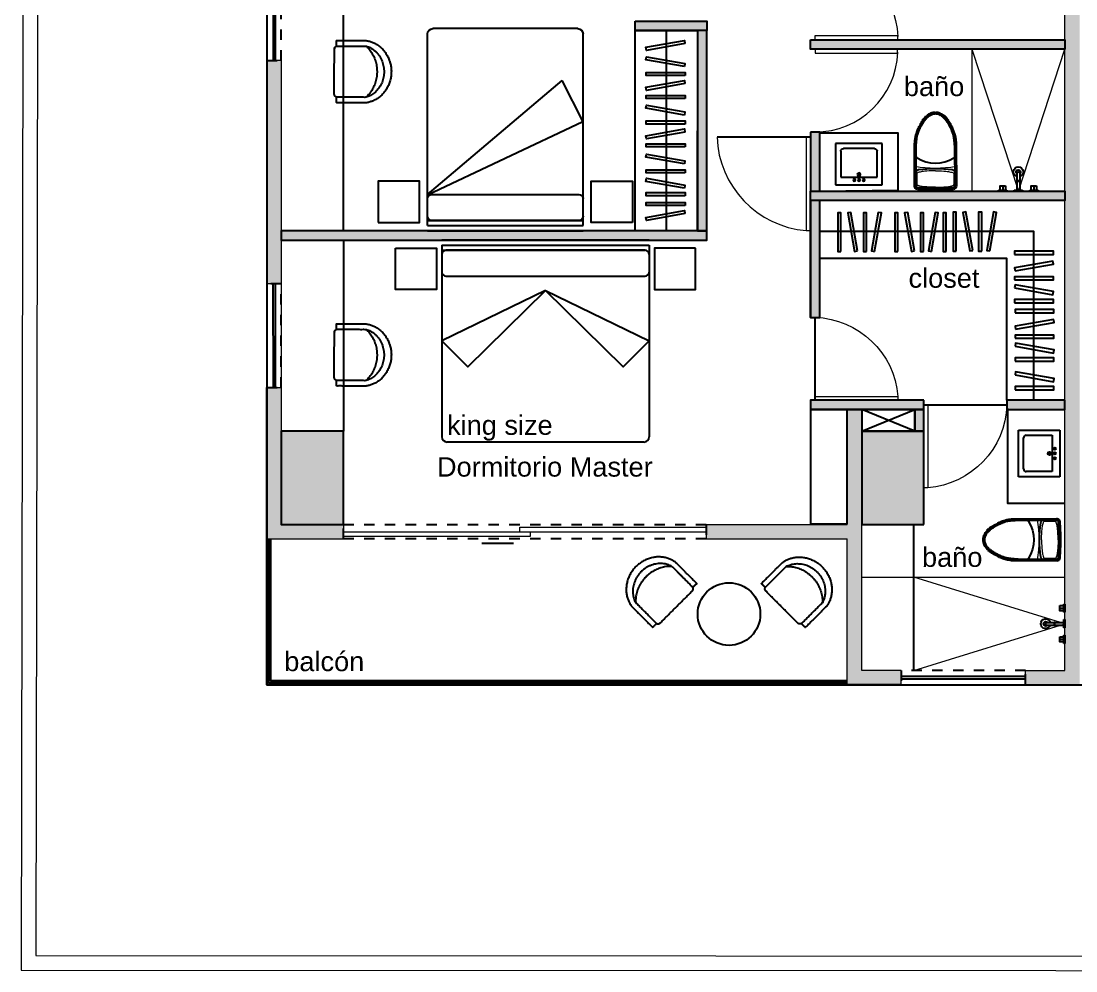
# Model space of a CAD drawing. Header units: metres. Extents: x -598 to 357, y -242 to 574.
# Drawn here: x -209.65 to -199.47, y 273.71 to 282.87 of the extents above; entities that cross this region are included whole.
import ezdxf

# ---------------------------------------------------------------- set-up
doc = ezdxf.new("R2010")
doc.units = ezdxf.units.M
doc.set_wipeout_variables(frame=1)
doc.linetypes.add('xref_Nivel PB$0$xref_Nivel PB$0$HIDDEN2', pattern=[0.1875, 0.125, -0.0625])
doc.linetypes.add('xref_Nivel TIPICO$0$HIDDEN2', pattern=[0.1875, 0.125, -0.0625])
for name, color, linetype, lineweight in [('A-DOOR', 1, 'Continuous', 18), ('Muro Mamspoteria', 5, 'Continuous', 9), ('P-SANR-FIXT', 251, 'Continuous', 18), ('xref_Nivel TIPICO$0$P-puerta', 1, 'Continuous', 18)]:
    doc.layers.add(name, color=color, linetype=linetype, lineweight=lineweight)
for name, color, linetype in [('APTOS_SPZ_MCH_N2 MUNI$0$DUCTOS', 1, 'Continuous'), ('APTOS_SPZ_MCH_N2 MUNI$0$Muebles', 1, 'Continuous'), ('Closet serchas', 9, 'Continuous'), ('MINUSV', 7, 'Continuous'), ('Muebles fijos', 251, 'Continuous'), ('T-texto', 8, 'Continuous'), ('xref_Nivel PB$0$B-baranda', 2, 'Continuous'), ('xref_Nivel PB$0$D-dintel mamposteria', 1, 'Continuous'), ('xref_Nivel PB$0$V-vidrio', 1, 'Continuous'), ('xref_Nivel TIPICO$0$D-dintel mamposteria', 1, 'Continuous'), ('xref_Nivel TIPICO$0$D-ducha mezcladora', 1, 'Continuous'), ('xref_Nivel TIPICO$0$H-hatch mamposteria', 8, 'Continuous'), ('xref_Nivel TIPICO$0$H-hatch tablayeso', 9, 'Continuous'), ('xref_Nivel TIPICO$0$M-muebles', 1, 'Continuous'), ('xref_Nivel TIPICO$0$M-muro tablayeso', 4, 'Continuous'), ('xref_Nivel TIPICO$0$V-ventana', 1, 'Continuous')]:
    doc.layers.add(name, color=color, linetype=linetype)
doc.styles.get("Standard").update_dxf_attribs({"font": 'arial.ttf'})

# ---------------------------------------------------------------- blocks, each defined once
blk = doc.blocks.new('columna')
at = {"true_color": 0x939598}
h = blk.add_hatch(color=252, dxfattribs=at)
h.dxf.hatch_style = 1
h.paths.add_polyline_path([(154.747, 259.896), (155.647, 259.896), (155.647, 259.296), (154.747, 259.296)])
at = {"color": 252, "true_color": 0x939598}
blk.add_lwpolyline([(154.747, 259.896), (155.647, 259.896), (155.647, 259.296), (154.747, 259.296), (154.747, 259.896)], dxfattribs=at)
blk = doc.blocks.new('*U283')
at = {"layer": 'xref_Nivel TIPICO$0$D-dintel mamposteria', "linetype": 'xref_Nivel TIPICO$0$HIDDEN2', "ltscale": 0.5}
blk.add_lwpolyline([(0.14, 0), (0, 0), (0, 3.5), (0.14, 3.5)], close=True, dxfattribs=at)
blk = doc.blocks.new('xref_Nivel TIPICO$0$CAMA QUEEN')
at = {"layer": 'Defpoints', "color": 9, "linetype": 'Continuous'}
blk.add_line((-0.75, 1.95), (0.75, 1.95), dxfattribs=at)
at = {"layer": 'xref_Nivel TIPICO$0$M-muebles', "linetype": 'Continuous'}
for p, q in [((-0.75, 1.9), (-0.75, 0.05)), ((-0.75, 1.9), (0.75, 1.9)), ((-0.75, 1.85), (0.75, 1.85)), ((0.75, 1.9), (0.75, 0.05)), ((-0.751, 1.604), (0.749, 0.895)), ((-0.75, 1.6), (0.55, 0.5)), ((-0.71, 1.6), (0.71, 1.6)), ((0.7, 0), (-0.7, 0))]:
    blk.add_line(p, q, dxfattribs=at)
at = {"layer": 'xref_Nivel TIPICO$0$M-muebles'}
for p, q in [((0.71, 1.85), (-0.71, 1.85)), ((-0.75, 1.81), (-0.75, 1.64)), ((0.75, 1.81), (0.75, 1.64))]:
    blk.add_line(p, q, dxfattribs=at)
at = {"layer": 'xref_Nivel TIPICO$0$M-muebles', "linetype": 'Continuous'}
blk.add_lwpolyline([(0.75, 0.9), (0.55, 0.5)], dxfattribs=at)
at = {"layer": 'xref_Nivel TIPICO$0$M-muebles'}
for centre, start, end in [((-0.71, 1.81), 90, 180), ((0.71, 1.81), 0, 90), ((-0.71, 1.64), 180, 270), ((0.71, 1.64), 270, 0)]:
    blk.add_arc(centre, 0.04, start, end, dxfattribs=at)
at = {"layer": 'xref_Nivel TIPICO$0$M-muebles', "linetype": 'Continuous'}
for centre, start, end in [((-0.7, 0.05), 180, 270), ((0.7, 0.05), 270, 0)]:
    blk.add_arc(centre, 0.05, start, end, dxfattribs=at)
blk = doc.blocks.new('xref_Nivel TIPICO$0$M_Mesa-Mesita de noche - 0457 x 0457 x 0610mm-696926-Piso 02')
at = {"layer": 'xref_Nivel TIPICO$0$M-muebles'}
blk.add_lwpolyline([(0.034, 0.427), (0.431, 0.427), (0.431, 0.03), (0.034, 0.03)], close=True, dxfattribs=at)
blk = doc.blocks.new('*U290')
at = {"layer": 'xref_Nivel PB$0$D-dintel mamposteria', "linetype": 'xref_Nivel PB$0$xref_Nivel PB$0$HIDDEN2', "ltscale": 0.5}
blk.add_lwpolyline([(0.138, 0), (0, 0), (0, 1), (0.138, 1)], close=True, dxfattribs=at)
blk = doc.blocks.new('L3')
blk.add_wipeout([(24.58, 24.077), (25.03, 24.077), (25.03, 23.677), (24.58, 23.677)]).dxf.layer = 'Muebles fijos'
at = {"layer": 'Muebles fijos'}
for p, q in [((24.58, 24.077), (25.03, 24.077)), ((24.58, 23.677), (24.58, 24.077)), ((24.655, 24.077), (24.955, 24.077)), ((24.655, 24.027), (24.955, 24.027)), ((24.655, 24.027), (24.955, 24.027)), ((25.03, 24.077), (25.03, 23.677)), ((24.58, 23.752), (24.58, 24.002)), ((24.63, 23.752), (24.63, 24.002)), ((24.63, 23.752), (24.63, 24.002)), ((24.98, 24.002), (24.98, 23.752)), ((24.98, 24.002), (24.98, 23.752)), ((25.03, 24.002), (25.03, 23.677)), ((24.98, 23.752), (24.63, 23.752)), ((24.98, 23.752), (24.883, 23.752)), ((25.03, 23.677), (24.58, 23.677)), ((25.03, 23.677), (24.58, 23.677))]:
    blk.add_line(p, q, dxfattribs=at)
for centre, radius in [((24.759, 23.725), 0.0111), ((24.805, 23.777), 0.0161), ((24.805, 23.777), 0.0111), ((24.805, 23.725), 0.0111), ((24.85, 23.725), 0.0111)]:
    blk.add_circle(centre, radius, dxfattribs=at)
for centre, start, end in [((24.655, 24.002), 90, 180), ((24.655, 24.002), 90, 180), ((24.955, 24.002), 0, 90), ((24.955, 24.002), 0, 90)]:
    blk.add_arc(centre, 0.025, start, end, dxfattribs=at)
blk = doc.blocks.new('Toilet_Oval_17859 - MO- Inodoro-439146-NIVEL TIPICO 5 - 7  - AMOBLADO')
at = {"layer": 'P-SANR-FIXT', "lineweight": 50}
for p, q in [((-0.196, 0.463), (-0.194, 0.062)), ((0.194, 0.062), (0.196, 0.463))]:
    blk.add_line(p, q, dxfattribs=at)
at = {"layer": 'P-SANR-FIXT'}
for p, q in [((-0.179, 0.345), (-0.179, 0.451)), ((0.179, 0.345), (0.179, 0.451))]:
    blk.add_line(p, q, dxfattribs=at)
at = {"layer": 'P-SANR-FIXT', "lineweight": 25}
for p, q in [((-0.189, 0.171), (-0.188, 0.093)), ((0.189, 0.171), (0.188, 0.093))]:
    blk.add_line(p, q, dxfattribs=at)
at = {"layer": 'P-SANR-FIXT', "lineweight": 50}
for centre, radius, start, end in [((-0.171, 0.463), 0.0254, 90, 180), ((0, -1.924), 2.418, 90, 94.0453), ((0, -1.924), 2.418, 85.9547, 90), ((0.171, 0.463), 0.0254, 360, 90)]:
    blk.add_arc(centre, radius, start, end, dxfattribs=at)
at = {"layer": 'P-SANR-FIXT', "lineweight": 25}
for centre, radius, start, end in [((-0.158, 0.348), 0.0381, 180, 262.1046), ((0, 1.487), 1.188, 262.1046, 277.8954), ((0.158, 0.348), 0.0381, 277.8954, 0), ((0, -0.09), 0.334, 58.0304, 121.9696), ((-0.163, 0.171), 0.0261, 122.4497, 180.2256), ((0.163, 0.171), 0.0261, 359.7744, 57.5503)]:
    blk.add_arc(centre, radius, start, end, dxfattribs=at)
at = {"layer": 'P-SANR-FIXT'}
blk.add_arc((0, -0.82), 1.112, 79.8479, 100.1521, dxfattribs=at)
for points in [[(0, 0.477), (-0.048, 0.477), (-0.104, 0.473), (-0.143, 0.468), (-0.165, 0.461), (-0.174, 0.458), (-0.179, 0.453), (-0.179, 0.451)], [(0, 0.477), (0.048, 0.477), (0.104, 0.473), (0.143, 0.468), (0.165, 0.461), (0.174, 0.458), (0.179, 0.453), (0.179, 0.451)], [(0, 0.318), (-0.048, 0.318), (-0.104, 0.323), (-0.143, 0.328), (-0.165, 0.335), (-0.174, 0.338), (-0.179, 0.343), (-0.179, 0.345)], [(0, 0.318), (0.048, 0.318), (0.104, 0.323), (0.143, 0.328), (0.165, 0.335), (0.174, 0.338), (0.179, 0.343), (0.179, 0.345)]]:
    blk.add_open_spline(points, degree=3, knots=[0, 0, 0, 0, 0.1566407, 0.2861825, 0.3655305, 0.4088071, 0.4283279, 0.4283279, 0.4283279, 0.4283279], dxfattribs=at)
at = {"layer": 'P-SANR-FIXT', "lineweight": 50}
for points, knots in [([(-0.194, 0.062), (-0.194, 0.05), (-0.192, 0.028), (-0.189, 0.004), (-0.186, -0.014), (-0.183, -0.026), (-0.179, -0.037), (-0.176, -0.048), (-0.172, -0.058), (-0.169, -0.067), (-0.165, -0.076), (-0.161, -0.084), (-0.158, -0.092), (-0.153, -0.101), (-0.147, -0.112), (-0.141, -0.124), (-0.133, -0.139), (-0.125, -0.152), (-0.117, -0.164), (-0.111, -0.173), (-0.104, -0.182), (-0.096, -0.191), (-0.088, -0.199), (-0.078, -0.208), (-0.068, -0.216), (-0.058, -0.222), (-0.052, -0.225), (-0.048, -0.227), (-0.045, -0.229), (-0.043, -0.23), (-0.04, -0.231), (-0.038, -0.232), (-0.036, -0.233), (-0.034, -0.234), (-0.031, -0.235), (-0.028, -0.236), (-0.024, -0.237), (-0.02, -0.237), (-0.016, -0.238), (-0.009, -0.239), (-0.004, -0.24), (0, -0.24)], [0, 0, 0, 0, 0.041667, 0.083333, 0.104167, 0.125, 0.145833, 0.166667, 0.1875, 0.208333, 0.229167, 0.25, 0.270833, 0.291667, 0.333333, 0.375, 0.416667, 0.5, 0.541667, 0.583333, 0.625, 0.666667, 0.708333, 0.75, 0.791667, 0.833333, 0.854167, 0.864583, 0.875, 0.885417, 0.895833, 0.90625, 0.911458, 0.916667, 0.927083, 0.9375, 0.947917, 0.958333, 0.96875, 0.979167, 1, 1, 1, 1]), ([(0, -0.24), (0.004, -0.24), (0.009, -0.239), (0.016, -0.238), (0.02, -0.237), (0.024, -0.237), (0.028, -0.236), (0.031, -0.235), (0.034, -0.234), (0.037, -0.233), (0.04, -0.231), (0.043, -0.23), (0.045, -0.229), (0.048, -0.227), (0.052, -0.225), (0.058, -0.222), (0.068, -0.216), (0.078, -0.208), (0.088, -0.199), (0.096, -0.191), (0.104, -0.182), (0.111, -0.173), (0.117, -0.164), (0.125, -0.152), (0.133, -0.139), (0.141, -0.124), (0.147, -0.112), (0.153, -0.101), (0.158, -0.092), (0.161, -0.084), (0.165, -0.076), (0.169, -0.067), (0.172, -0.058), (0.176, -0.048), (0.179, -0.037), (0.183, -0.026), (0.186, -0.014), (0.189, 0.004), (0.192, 0.028), (0.194, 0.05), (0.194, 0.062)], [0, 0, 0, 0, 0.020833, 0.03125, 0.041667, 0.052083, 0.0625, 0.072917, 0.083333, 0.09375, 0.104167, 0.114583, 0.125, 0.135417, 0.145833, 0.166667, 0.208333, 0.25, 0.291667, 0.333333, 0.375, 0.416667, 0.458333, 0.5, 0.583333, 0.625, 0.666667, 0.708333, 0.729167, 0.75, 0.770833, 0.791667, 0.8125, 0.833333, 0.854167, 0.875, 0.895833, 0.916667, 0.958333, 1, 1, 1, 1])]:
    blk.add_open_spline(points, degree=3, knots=knots, dxfattribs=at)
at = {"layer": 'P-SANR-FIXT', "lineweight": 25}
for points in [[(-0.188, 0.093), (-0.184, 0.032), (-0.178, -0.02), (-0.155, -0.081), (-0.133, -0.124), (-0.114, -0.156), (-0.094, -0.185), (-0.066, -0.209), (-0.05, -0.22), (-0.018, -0.234), (0, -0.234)], [(0.188, 0.093), (0.184, 0.032), (0.178, -0.02), (0.155, -0.081), (0.133, -0.124), (0.114, -0.156), (0.094, -0.185), (0.066, -0.209), (0.05, -0.22), (0.018, -0.234), (0, -0.234)]]:
    blk.add_open_spline(points, degree=3, knots=[0, 0, 0, 0, 0.19509, 0.375915, 0.540569, 0.672678, 0.792703, 0.893059, 0.993012, 1.071971, 1.071971, 1.071971, 1.071971], dxfattribs=at)
blk = doc.blocks.new('*U278')
at = {"layer": 'xref_Nivel TIPICO$0$H-hatch tablayeso', "transparency": 33554559}
h = blk.add_hatch(color=256, dxfattribs=at)
h.dxf.hatch_style = 1
h.paths.add_polyline_path([(0, 90), (0, 0), (1096, 0), (1096, 90)])
at = {"layer": 'xref_Nivel TIPICO$0$M-muro tablayeso'}
blk.add_lwpolyline([(1096, 0), (0, 0), (0, 90), (1096, 90), (1096, 0)], dxfattribs=at)
blk = doc.blocks.new('*U279')
at = {"layer": 'xref_Nivel TIPICO$0$H-hatch tablayeso', "transparency": 33554559}
h = blk.add_hatch(color=256, dxfattribs=at)
h.dxf.hatch_style = 1
h.paths.add_polyline_path([(0, 90), (0, 0), (560, 0), (560, 90)])
at = {"layer": 'xref_Nivel TIPICO$0$M-muro tablayeso'}
blk.add_lwpolyline([(560, 0), (0, 0), (0, 90), (560, 90), (560, 0)], dxfattribs=at)
blk = doc.blocks.new('xref_Nivel TIPICO$0$P-90')
at = {"layer": 'Defpoints', "color": 8, "true_color": 0x808080}
blk.add_lwpolyline([(0, 0), (0.9, 0)], dxfattribs=at)
at = {"layer": 'xref_Nivel TIPICO$0$P-puerta'}
for p, q in [((0.04, 0.9), (0, 0.9)), ((0, 0.9), (0, 0)), ((0.04, 0), (0.04, 0.9)), ((0, 0), (0.04, 0))]:
    blk.add_line(p, q, dxfattribs=at)
at = {"layer": 'xref_Nivel TIPICO$0$P-puerta', "color": 8, "true_color": 0x808080}
blk.add_arc((-0.034, -0.032), 0.935, 1.9599, 85.4069, dxfattribs=at)
blk = doc.blocks.new('*U280')
at = {"layer": 'xref_Nivel TIPICO$0$H-hatch tablayeso', "transparency": 33554559}
h = blk.add_hatch(color=256, dxfattribs=at)
h.dxf.hatch_style = 1
h.paths.add_polyline_path([(208, 0), (208, 90), (0, 90), (0, 0)])
at = {"layer": 'xref_Nivel TIPICO$0$M-muro tablayeso'}
blk.add_lwpolyline([(208, 0), (0, 0), (0, 90), (208, 90), (208, 0)], dxfattribs=at)
blk = doc.blocks.new('silla')
at = {"layer": 'APTOS_SPZ_MCH_N2 MUNI$0$Muebles'}
for points, weights, knots in [([(-124.698, 276.465), (-124.698, 276.438), (-124.698, 276.412), (-124.557, 276.412), (-124.415, 276.412), (-124.171, 276.442), (-124.169, 276.71), (-124.168, 276.979), (-124.412, 277.012), (-124.555, 277.012), (-124.698, 277.012), (-124.698, 276.985), (-124.698, 276.959)], [1, 1, 1, 1, 1, 0.747428878724, 1, 0.747428878724, 1, 1, 1, 1, 1], [0, 0, 0, 1, 1, 2, 2, 3.453226, 3.453226, 4.906452, 4.906452, 5.906452, 5.906452, 6.906452, 6.906452, 6.906452]), ([(-124.412, 276.465), (-124.307, 276.561), (-124.307, 276.712), (-124.307, 276.862), (-124.412, 276.959), (-124.552, 276.959), (-124.692, 276.959), (-124.703, 276.959), (-124.711, 276.95), (-124.719, 276.941), (-124.719, 276.929), (-124.719, 276.712), (-124.719, 276.495), (-124.719, 276.465), (-124.692, 276.465), (-124.552, 276.465), (-124.412, 276.465), (-124.239, 276.516), (-124.239, 276.712), (-124.239, 276.907), (-124.412, 276.959)], [1, 0.906586410907, 1, 0.906586410907, 1, 1, 1, 0.923879532511, 1, 0.923879532511, 1, 1, 1, 0.707106781189, 1, 1, 1, 0.794674166831, 1, 0.794674166831, 1], [0, 0, 0, 0.871345, 0.871345, 1.74269, 1.74269, 2.74269, 2.74269, 3.528088, 3.528088, 4.313487, 4.313487, 5.313487, 5.313487, 6.884283, 6.884283, 7.884283, 7.884283, 9.188934, 9.188934, 10.493586, 10.493586, 10.493586])]:
    blk.add_rational_spline(points, weights, degree=2, knots=knots, dxfattribs=at)
blk = doc.blocks.new('*U291')
at = {"layer": 'xref_Nivel PB$0$D-dintel mamposteria', "linetype": 'xref_Nivel PB$0$xref_Nivel PB$0$HIDDEN2', "ltscale": 0.5}
blk.add_lwpolyline([(0.138, 0), (0, 0), (0, 1.2), (0.138, 1.2)], close=True, dxfattribs=at)
blk = doc.blocks.new('xref_Nivel TIPICO$0$MU12')
at = {"layer": 'xref_Nivel TIPICO$0$D-ducha mezcladora'}
for p, q in [((-0.19, 0), (-0.19, -0.01)), ((-0.11, 0), (-0.19, 0)), ((-0.11, -0.01), (-0.11, 0)), ((0.04, 0), (-0.04, 0)), ((-0.04, 0), (-0.04, -0.01)), ((0.04, -0.01), (0.04, 0)), ((0.19, 0), (0.11, 0)), ((0.11, 0), (0.11, -0.01)), ((0.19, -0.01), (0.19, 0)), ((-0.19, -0.01), (-0.11, -0.01)), ((-0.15, -0.05), (-0.15, -0.01)), ((-0.04, -0.01), (0.04, -0.01)), ((0.11, -0.01), (0.19, -0.01)), ((0.15, -0.05), (0.15, -0.01))]:
    blk.add_line(p, q, dxfattribs=at)
at = {"layer": 'xref_Nivel TIPICO$0$D-ducha mezcladora', "linetype": 'ByBlock'}
for p, q in [((-0.018, -0.097), (0.018, -0.097)), ((-0.018, -0.102), (-0.018, -0.097)), ((-0.013, -0.097), (-0.013, -0.01)), ((0.013, -0.097), (0.013, -0.01)), ((0.018, -0.102), (0.018, -0.097)), ((-0.018, -0.102), (0.018, -0.102)), ((-0.013, -0.177), (-0.013, -0.102)), ((0.013, -0.178), (0.013, -0.102))]:
    blk.add_line(p, q, dxfattribs=at)
at = {"layer": 'xref_Nivel TIPICO$0$D-ducha mezcladora'}
for points in [[(-0.175, -0.01), (-0.175, -0.05), (-0.125, -0.05)], [(-0.125, -0.05), (-0.125, -0.01)], [(0.125, -0.01), (0.125, -0.05), (0.175, -0.05)], [(0.175, -0.05), (0.175, -0.01)]]:
    blk.add_lwpolyline(points, dxfattribs=at)
for centre, radius, start, end in [((0, -0.187), 0.0468, 104.9774, 73.9708), ((-0.001, -0.185), 0.0211, 122.5516, 49.7391), ((0, -0.173), 0.0133, 196.9135, 337.7151)]:
    blk.add_arc(centre, radius, start, end, dxfattribs=at)
blk = doc.blocks.new('*U282')
at = {"layer": 'xref_Nivel TIPICO$0$H-hatch tablayeso', "transparency": 33554559}
h = blk.add_hatch(color=256, dxfattribs=at)
h.dxf.hatch_style = 1
h.paths.add_polyline_path([(0, 90), (0, 0), (1932, 0), (1932, 90)])
at = {"layer": 'xref_Nivel TIPICO$0$M-muro tablayeso'}
blk.add_lwpolyline([(1932, 0), (0, 0), (0, 90), (1932, 90), (1932, 0)], dxfattribs=at)
blk = doc.blocks.new('*U343')
at = {"layer": 'xref_Nivel TIPICO$0$H-hatch tablayeso', "transparency": 33554559}
h = blk.add_hatch(color=256, dxfattribs=at)
h.dxf.hatch_style = 1
h.paths.add_polyline_path([(0, 90), (0, 0), (691, 0), (691, 90)])
at = {"layer": 'xref_Nivel TIPICO$0$M-muro tablayeso'}
blk.add_lwpolyline([(691, 0), (0, 0), (0, 90), (691, 90), (691, 0)], dxfattribs=at)
blk = doc.blocks.new('*U277')
at = {"layer": 'xref_Nivel TIPICO$0$H-hatch tablayeso', "transparency": 33554559}
h = blk.add_hatch(color=256, dxfattribs=at)
h.dxf.hatch_style = 1
h.paths.add_polyline_path([(0, 90), (0, 0), (2456, 0), (2456, 90)])
at = {"layer": 'xref_Nivel TIPICO$0$M-muro tablayeso'}
blk.add_lwpolyline([(2456, 0), (0, 0), (0, 90), (2456, 90), (2456, 0)], dxfattribs=at)
blk = doc.blocks.new('*U337')
at = {"layer": 'xref_Nivel TIPICO$0$H-hatch tablayeso', "transparency": 33554559}
h = blk.add_hatch(color=256, dxfattribs=at)
h.dxf.hatch_style = 1
h.paths.add_polyline_path([(0, 90), (0, 0), (4104, 0), (4104, 90)])
at = {"layer": 'xref_Nivel TIPICO$0$M-muro tablayeso'}
blk.add_lwpolyline([(4104, 0), (0, 0), (0, 90), (4104, 90), (4104, 0)], dxfattribs=at)
blk = doc.blocks.new('Familia Puertas - P-7-13066183-AMUEBLADAS N8 _18_34')
at = {"layer": 'A-DOOR'}
for p, q in [((-0.449, 1), (-0.5, 1)), ((-0.5, 1), (-0.5, 0)), ((-0.449, 0), (-0.449, 1)), ((-0.5, 0), (-0.449, 0))]:
    blk.add_line(p, q, dxfattribs=at)
at = {"layer": 'A-DOOR', "color": 8, "true_color": 0x808080}
blk.add_arc((-0.497, 0.001), 1.002, 359.9645, 87.9854, dxfattribs=at)
blk = doc.blocks.new('*U260')
at = {"layer": 'xref_Nivel TIPICO$0$H-hatch tablayeso', "transparency": 33554559}
h = blk.add_hatch(color=256, dxfattribs=at)
h.dxf.hatch_style = 1
h.paths.add_polyline_path([(0, 90), (0, 0), (570, 0), (570, 90)])
at = {"layer": 'xref_Nivel TIPICO$0$M-muro tablayeso'}
blk.add_lwpolyline([(570, 0), (0, 0), (0, 90), (570, 90), (570, 0)], dxfattribs=at)
blk = doc.blocks.new('*U338')
at = {"layer": 'xref_Nivel TIPICO$0$H-hatch tablayeso', "transparency": 33554559}
h = blk.add_hatch(color=256, dxfattribs=at)
h.dxf.hatch_style = 1
h.paths.add_polyline_path([(0, 90), (0, 0), (1128, 0), (1128, 90)])
at = {"layer": 'xref_Nivel TIPICO$0$M-muro tablayeso'}
blk.add_lwpolyline([(1128, 0), (0, 0), (0, 90), (1128, 90), (1128, 0)], dxfattribs=at)
blk = doc.blocks.new('CAMA KING')
at = {"layer": 'Defpoints', "color": 9, "linetype": 'Continuous'}
blk.add_line((-229.974, 282.157), (-227.974, 282.157), dxfattribs=at)
at = {"layer": 'xref_Nivel TIPICO$0$M-muebles', "linetype": 'Continuous'}
for p, q in [((-229.974, 282.107), (-229.974, 280.257)), ((-229.974, 282.107), (-227.974, 282.107)), ((-229.974, 282.057), (-228.014, 282.057)), ((-227.974, 282.107), (-227.974, 280.257)), ((-229.934, 281.807), (-228.014, 281.807)), ((-228.024, 280.207), (-229.924, 280.207))]:
    blk.add_line(p, q, dxfattribs=at)
at = {"layer": 'xref_Nivel TIPICO$0$M-muebles'}
for p, q in [((-228.014, 282.057), (-229.934, 282.057)), ((-229.974, 282.017), (-229.974, 281.847)), ((-227.974, 282.017), (-227.974, 281.847))]:
    blk.add_line(p, q, dxfattribs=at)
at = {"layer": 'xref_Nivel TIPICO$0$M-muebles', "linetype": 'Continuous'}
for points in [[(-228.974, 281.668), (-229.974, 281.182), (-229.723, 280.931), (-228.974, 281.668)], [(-228.974, 281.668), (-227.974, 281.182), (-228.224, 280.931), (-228.974, 281.668)]]:
    blk.add_lwpolyline(points, dxfattribs=at)
at = {"layer": 'xref_Nivel TIPICO$0$M-muebles'}
for centre, start, end in [((-229.934, 282.017), 90, 180), ((-228.014, 282.017), 0, 90), ((-229.934, 281.847), 180, 270), ((-228.014, 281.847), 270, 0)]:
    blk.add_arc(centre, 0.04, start, end, dxfattribs=at)
at = {"layer": 'xref_Nivel TIPICO$0$M-muebles', "linetype": 'Continuous'}
for centre, start, end in [((-229.924, 280.257), 180, 270), ((-228.024, 280.257), 270, 0)]:
    blk.add_arc(centre, 0.05, start, end, dxfattribs=at)
at = {"layer": 'T-texto', "insert": (-229.924, 280.464), "char_height": 0.1875, "attachment_point": 1}
blk.add_mtext_dynamic_manual_height_columns('king size', width=2.52762, gutter_width=0.938, heights=[0], dxfattribs=at)

msp = doc.modelspace()

# ---------------------------------------------------------------- hatches: boundary and pattern name
at = {"layer": 'xref_Nivel TIPICO$0$H-hatch mamposteria', "transparency": 33554585}
h = msp.add_hatch(color=256, dxfattribs=at)
h.dxf.hatch_style = 1
h.paths.add_polyline_path([(-193.821, 300.267), (-193.681, 300.267), (-193.681, 301.953), (-193.821, 301.953)], flags=17)
h.paths.add_polyline_path([(-192.679, 304.919), (-192.679, 307.788), (-192.819, 307.788), (-192.819, 304.919)], flags=17)
h.paths.add_polyline_path([(-196.436, 277.454), (-196.436, 277.314), (-194.239, 277.314), (-194.239, 277.454)])
h.paths.add_polyline_path([(-193.779, 291.877), (-193.779, 291.677), (-194.078, 291.676), (-194.078, 291.707), (-194.098, 291.708), (-194.06, 291.876)], flags=17)
h.paths.add_polyline_path([(-201.539, 299.388), (-201.539, 299.528), (-206.539, 299.528), (-206.539, 299.388)], flags=17)
h.paths.add_polyline_path([(-200.639, 299.528), (-200.639, 299.388), (-199.579, 299.388), (-199.579, 295.776), (-199.439, 295.776), (-199.439, 300.288), (-199.579, 300.288), (-199.579, 299.528)], flags=17)
h.paths.add_polyline_path([(-207.279, 303.289), (-207.139, 303.289), (-207.139, 302.604), (-207.279, 302.604)])
h.paths.add_polyline_path([(-207.139, 303.889), (-207.279, 303.889), (-207.279, 308.828), (-206.539, 308.828), (-206.539, 308.688), (-207.139, 308.688)])
h.paths.add_polyline_path([(-198.445, 308.298), (-198.445, 308.438), (-193.879, 308.438), (-193.879, 308.298)], flags=17)
h.paths.add_polyline_path([(-204.134, 308.688), (-204.134, 308.828), (-203.659, 308.828), (-203.659, 308.688)])
h.paths.add_polyline_path([(-207.279, 300.288), (-207.139, 300.288), (-207.139, 299.388), (-207.279, 299.388)])
h.paths.add_polyline_path([(-207.139, 285.39), (-207.279, 285.39), (-207.279, 286.923), (-206.064, 286.923), (-206.064, 286.783), (-207.139, 286.783)])
h.paths.add_polyline_path([(-207.139, 280.336), (-207.279, 280.336), (-207.279, 282.49), (-207.139, 282.49)])
h.paths.add_polyline_path([(-192.683, 284.59), (-192.819, 284.59), (-192.819, 282.938), (-192.683, 282.938)], flags=17)
h.paths.add_polyline_path([(-201.539, 279.122), (-201.679, 279.122), (-201.679, 278.014), (-203.039, 278.014), (-203.039, 277.874), (-201.679, 277.874), (-201.679, 276.466), (-201.159, 276.466), (-201.159, 276.606), (-201.539, 276.606)])
h.paths.add_polyline_path([(-197.147, 288.848), (-197.147, 288.708), (-199.439, 288.708), (-199.439, 276.466), (-199.959, 276.466), (-199.959, 276.606), (-199.579, 276.606), (-199.579, 288.848)])
h.paths.add_polyline_path([(-206.539, 278.014), (-206.539, 277.874), (-207.279, 277.874), (-207.279, 279.336), (-207.139, 279.336), (-207.139, 278.014)])
h.paths.add_polyline_path([(-207.279, 284.39), (-207.278, 283.49), (-207.138, 283.49), (-207.139, 284.39)])
h.paths.add_polyline_path([(-207.139, 293.83), (-207.279, 293.83), (-207.279, 292.677), (-207.139, 292.677)], flags=17)
h.paths.add_polyline_path([(-207.279, 296.363), (-205.745, 296.363), (-205.745, 296.223), (-207.139, 296.223), (-207.138, 294.83), (-207.278, 294.83)])
edge = h.paths.add_edge_path()
edge.add_line((-192.678, 304.344), (-192.819, 304.344))
edge.add_line((-192.819, 304.344), (-192.819, 303.993))
edge.add_line((-192.819, 303.993), (-194.482, 303.993))
edge.add_line((-194.482, 303.993), (-194.482, 303.853))
edge.add_line((-194.482, 303.853), (-192.679, 303.853))
edge.add_line((-192.679, 303.853), (-192.679, 304.344))
edge.add_line((-207.278, 284.39), (-207.138, 284.39))
edge.add_line((-192.679, 290.977), (-192.679, 289.228))
edge.add_line((-192.679, 289.228), (-195.489, 289.228))
edge.add_line((-197.647, 289.848), (-197.787, 289.848))
edge.add_line((-198.445, 308.3), (-198.445, 308.44))
edge.add_line((-193.439, 277.314), (-193.439, 277.454))
edge.add_line((-192.819, 280.667), (-192.681, 280.667))
edge.add_line((-192.819, 281.267), (-192.682, 281.267))
edge.add_line((-194.892, 293.728), (-195.489, 293.728))
edge.add_line((-195.489, 293.728), (-195.489, 296.088))
edge.add_line((-195.489, 296.088), (-197.787, 296.088))
edge.add_line((-197.787, 296.088), (-197.787, 296.328))
edge.add_line((-195.064, 291.677), (-195.064, 291.708))
edge.add_line((-195.064, 291.708), (-195.046, 291.708))
edge.add_line((-195.046, 291.708), (-195.082, 291.877))
edge.add_line((-193.813, 293.928), (-192.886, 293.928))
edge.add_line((-192.886, 293.928), (-192.886, 296.028))
edge.add_line((-192.886, 296.028), (-195.289, 296.028))
edge.add_line((-195.289, 296.028), (-195.289, 293.928))
edge.add_line((-195.289, 293.928), (-194.874, 293.928))
edge.add_line((-197.787, 296.328), (-197.647, 296.328))
edge.add_line((-197.647, 296.328), (-197.647, 296.228))
edge.add_line((-197.647, 296.228), (-192.679, 296.228))
edge.add_line((-192.679, 296.228), (-192.679, 293.728))
edge.add_line((-192.679, 293.728), (-193.795, 293.728))
edge.add_line((-193.439, 277.314), (-193.439, 277.454))
edge.add_line((-193.439, 277.454), (-192.819, 277.454))
edge.add_line((-192.819, 277.454), (-192.819, 280.667))
edge.add_line((-192.681, 280.667), (-192.679, 277.314))
edge.add_line((-192.682, 281.267), (-192.682, 282.138))
edge.add_line((-192.682, 282.138), (-192.819, 282.138))
edge.add_line((-192.679, 277.314), (-193.439, 277.314))
edge.add_line((-192.819, 282.138), (-192.819, 281.267))
edge.add_line((-192.686, 290.977), (-192.886, 290.977))
edge.add_line((-197.647, 289.848), (-197.647, 291.12))
edge.add_line((-197.647, 291.12), (-195.489, 291.12))
edge.add_line((-195.489, 291.12), (-195.489, 289.228))
edge.add_line((-195.489, 291.26), (-197.787, 291.26))
edge.add_line((-197.787, 291.26), (-197.787, 289.848))
edge.add_line((-195.082, 291.877), (-195.489, 291.877))
edge.add_line((-195.489, 291.877), (-195.489, 291.26))
edge.add_line((-195.289, 291.677), (-195.064, 291.677))
edge.add_line((-192.886, 290.977), (-192.886, 289.428))
edge.add_line((-192.886, 289.428), (-195.289, 289.428))
edge.add_line((-195.289, 289.428), (-195.289, 291.677))
h.paths.add_polyline_path([(-202.539, 308.688), (-202.539, 308.828), (-203.059, 308.828), (-203.059, 308.688)])
h.paths.add_polyline_path([(-201.539, 308.828), (-201.539, 308.688), (-199.579, 308.688), (-199.579, 301.288), (-199.439, 301.288), (-199.439, 308.298), (-199.045, 308.298), (-199.045, 308.438), (-199.439, 308.438), (-199.439, 308.828)])
h.paths.add_polyline_path([(-207.277, 290.977), (-207.138, 290.977), (-207.136, 291.877), (-207.276, 291.877)], flags=17)
h.paths.add_polyline_path([(-207.279, 290.088), (-199.579, 290.088), (-199.579, 294.776), (-199.439, 294.776), (-199.439, 289.848), (-199.579, 289.848), (-199.579, 289.948), (-207.279, 289.948)])
h.paths.add_polyline_path([(-197.787, 301.428), (-198.339, 301.428), (-198.339, 301.288), (-197.787, 301.288), (-197.787, 297.328), (-197.647, 297.328), (-197.647, 300.985), (-194.721, 300.985), (-194.721, 301.125), (-197.647, 301.125), (-197.647, 305.295), (-196.811, 305.295), (-196.811, 305.435), (-198.339, 305.435), (-198.339, 305.295), (-197.787, 305.295)], flags=17)

# ---------------------------------------------------------------- linework, layer by layer
at = {"layer": 'APTOS_SPZ_MCH_N2 MUNI$0$DUCTOS'}
for points in [[(-201.029, 278.914), (-201.539, 279.122)], [(-201.539, 278.914), (-201.029, 279.122)]]:
    msp.add_lwpolyline(points, dxfattribs=at)
msp.add_lwpolyline([(-201.029, 279.122), (-201.539, 279.122), (-201.539, 278.914), (-201.029, 278.914)], close=True, dxfattribs=at)
at = {"layer": 'APTOS_SPZ_MCH_N2 MUNI$0$Muebles'}
msp.add_circle((-202.82, 277.149), 0.302, dxfattribs=at)
at = {"layer": 'Closet serchas', "color": 253}
msp.add_line((-203.426, 282.78), (-203.426, 280.848), dxfattribs=at)
for points in [[(-203.725, 282.78), (-203.125, 282.78), (-203.126, 280.848), (-203.726, 280.848)], [(-200.066, 280.62), (-199.691, 280.62), (-199.691, 280.65), (-200.066, 280.65)], [(-200.06, 280.46), (-199.689, 280.525), (-199.695, 280.555), (-200.065, 280.489)], [(-200.066, 280.373), (-199.691, 280.373), (-199.691, 280.403), (-200.066, 280.403)]]:
    msp.add_lwpolyline(points, close=True, dxfattribs=at)
at = {"layer": 'Closet serchas', "color": 253, "flags": 128}
for points in [[(-203.245, 282.653), (-203.615, 282.588), (-203.621, 282.618), (-203.25, 282.683)], [(-203.25, 282.431), (-203.621, 282.497), (-203.615, 282.526), (-203.245, 282.461)], [(-203.244, 282.345), (-203.619, 282.345), (-203.619, 282.375), (-203.244, 282.375)], [(-203.245, 282.267), (-203.615, 282.202), (-203.621, 282.232), (-203.25, 282.297)], [(-203.244, 282.124), (-203.619, 282.124), (-203.619, 282.154), (-203.244, 282.154)], [(-203.25, 281.964), (-203.621, 282.03), (-203.615, 282.059), (-203.245, 281.994)], [(-203.244, 281.877), (-203.619, 281.877), (-203.619, 281.907), (-203.244, 281.907)], [(-203.245, 281.8), (-203.615, 281.735), (-203.621, 281.764), (-203.25, 281.83)], [(-203.244, 281.657), (-203.619, 281.657), (-203.619, 281.687), (-203.244, 281.687)], [(-203.25, 281.493), (-203.621, 281.558), (-203.615, 281.588), (-203.245, 281.522)], [(-203.25, 281.259), (-203.621, 281.324), (-203.615, 281.354), (-203.245, 281.288)], [(-203.244, 281.406), (-203.619, 281.406), (-203.619, 281.436), (-203.244, 281.436)], [(-203.244, 281.186), (-203.619, 281.186), (-203.619, 281.216), (-203.244, 281.216)], [(-203.245, 281.013), (-203.615, 280.948), (-203.621, 280.977), (-203.25, 281.042)], [(-203.244, 281.09), (-203.619, 281.09), (-203.619, 281.12), (-203.244, 281.12)], [(-201.74, 280.647), (-201.74, 281.022), (-201.77, 281.022), (-201.77, 280.647)], [(-201.58, 280.653), (-201.645, 281.024), (-201.674, 281.019), (-201.609, 280.648)], [(-201.493, 280.647), (-201.493, 281.022), (-201.523, 281.022), (-201.523, 280.647)], [(-201.415, 280.648), (-201.35, 281.019), (-201.38, 281.024), (-201.445, 280.653)], [(-201.191, 280.647), (-201.191, 281.022), (-201.221, 281.022), (-201.221, 280.647)], [(-201.031, 280.653), (-201.096, 281.024), (-201.126, 281.019), (-201.06, 280.648)], [(-200.944, 280.647), (-200.944, 281.022), (-200.974, 281.022), (-200.974, 280.647)], [(-200.867, 280.648), (-200.801, 281.019), (-200.831, 281.024), (-200.896, 280.653)], [(-200.724, 280.647), (-200.724, 281.022), (-200.754, 281.022), (-200.754, 280.647)], [(-200.628, 280.652), (-200.628, 281.027), (-200.658, 281.027), (-200.658, 280.652)], [(-200.469, 280.658), (-200.534, 281.029), (-200.563, 281.024), (-200.498, 280.653)], [(-200.382, 280.652), (-200.382, 281.027), (-200.412, 281.027), (-200.412, 280.652)], [(-200.304, 280.653), (-200.239, 281.024), (-200.269, 281.029), (-200.334, 280.658)], [(-200.065, 280.296), (-199.695, 280.23), (-199.689, 280.26), (-200.06, 280.325)], [(-200.066, 280.153), (-199.691, 280.153), (-199.691, 280.183), (-200.066, 280.183)], [(-200.061, 280.057), (-199.686, 280.057), (-199.686, 280.087), (-200.061, 280.087)], [(-200.055, 279.898), (-199.684, 279.963), (-199.689, 279.992), (-200.06, 279.927)], [(-200.061, 279.811), (-199.686, 279.811), (-199.686, 279.841), (-200.061, 279.841)], [(-200.06, 279.733), (-199.689, 279.668), (-199.684, 279.698), (-200.055, 279.763)], [(-200.061, 279.59), (-199.686, 279.59), (-199.686, 279.62), (-200.061, 279.62)], [(-200.06, 279.457), (-199.689, 279.391), (-199.684, 279.421), (-200.055, 279.486)], [(-200.061, 279.314), (-199.686, 279.314), (-199.686, 279.344), (-200.061, 279.344)]]:
    msp.add_lwpolyline(points, close=True, dxfattribs=at)
at = {"layer": 'Closet serchas', "color": 253}
for points in [[(-199.879, 279.212), (-199.879, 280.84), (-201.945, 280.84)], [(-200.139, 279.212), (-200.139, 280.58), (-201.945, 280.58)]]:
    msp.add_lwpolyline(points, dxfattribs=at)
at = {"layer": 'Muebles fijos'}
for points in [[(-199.579, 278.216), (-200.129, 278.216), (-200.129, 279.132)], [(-201.038, 276.606), (-201.038, 278.014)]]:
    msp.add_lwpolyline(points, dxfattribs=at)
at = {"layer": 'Muro Mamspoteria'}
for p, q in [((-207.139, 282.49), (-207.279, 282.49)), ((-199.959, 276.466), (-199.959, 276.606)), ((-199.959, 276.606), (-199.579, 276.606)), ((-199.439, 276.466), (-199.959, 276.466))]:
    msp.add_line(p, q, dxfattribs=at)
for points in [[(-207.279, 282.49), (-207.279, 280.336)], [(-207.139, 282.49), (-207.139, 278.014), (-206.539, 278.014)], [(-207.139, 280.336), (-207.279, 280.336)], [(-207.279, 279.336), (-207.139, 279.336)], [(-201.679, 278.014), (-201.679, 279.122)], [(-201.159, 276.466), (-201.159, 276.606), (-201.539, 276.606), (-201.539, 279.122)], [(-206.539, 278.014), (-206.539, 277.874)], [(-203.039, 278.014), (-201.679, 278.014)], [(-203.039, 278.014), (-203.039, 277.874)], [(-207.279, 277.874), (-206.539, 277.874)], [(-203.039, 277.874), (-201.679, 277.874)], [(-201.679, 276.466), (-201.679, 277.874)]]:
    msp.add_lwpolyline(points, dxfattribs=at)
at = {"layer": 'P-SANR-FIXT'}
for p, q in [((-200.479, 282.6), (-200.479, 281.23)), ((-201.539, 277.506), (-199.579, 277.506))]:
    msp.add_line(p, q, dxfattribs=at)
for points in [[(-200.479, 282.6), (-200.029, 281.23), (-199.579, 282.6)], [(-201.038, 276.606), (-199.579, 277.056), (-201.038, 277.506)]]:
    msp.add_lwpolyline(points, dxfattribs=at)
at = {"layer": 'xref_Nivel PB$0$B-baranda'}
for points in [[(-201.159, 276.466), (-207.279, 276.466), (-207.279, 279.336)], [(-201.679, 276.486), (-207.259, 276.486), (-207.259, 277.874)], [(-201.679, 276.506), (-207.239, 276.506), (-207.239, 277.874)]]:
    msp.add_lwpolyline(points, dxfattribs=at)
at = {"layer": 'xref_Nivel PB$0$V-vidrio'}
for points in [[(-207.221, 283.49), (-207.218, 282.49)], [(-207.194, 282.49), (-207.197, 283.49)], [(-207.22, 280.336), (-207.218, 279.336)], [(-207.194, 279.336), (-207.196, 280.336)], [(-199.959, 276.548), (-201.159, 276.547)], [(-201.159, 276.523), (-199.959, 276.524)]]:
    msp.add_lwpolyline(points, dxfattribs=at)
at = {"layer": 'xref_Nivel TIPICO$0$M-muebles'}
msp.add_line((-201.539, 279.122), (-202.035, 279.122), dxfattribs=at)
for points in [[(-206.539, 280.848), (-206.539, 283.49)], [(-207.139, 280.758), (-206.539, 280.758), (-206.539, 278.914), (-207.139, 278.914)], [(-202.035, 279.212), (-202.035, 278.02), (-201.679, 278.02), (-201.679, 279.122)]]:
    msp.add_lwpolyline(points, dxfattribs=at)
at = {"layer": 'xref_Nivel TIPICO$0$M-muro tablayeso'}
msp.add_lwpolyline([(-202.035, 280.012), (-202.035, 281.14)], dxfattribs=at)
at = {"layer": 'xref_Nivel TIPICO$0$P-puerta'}
for points in [[(-204.839, 277.943), (-204.839, 277.988), (-203.039, 277.988)], [(-206.539, 277.943), (-203.039, 277.943)], [(-204.739, 277.943), (-204.739, 277.898), (-206.539, 277.898)]]:
    msp.add_lwpolyline(points, dxfattribs=at)
at = {"layer": 'xref_Nivel TIPICO$0$V-ventana'}
msp.add_lwpolyline([(-204.899, 277.829), (-205.203, 277.829)], dxfattribs=at)

# ---------------------------------------------------------------- block references
at = {"xscale": -1}
for p, rotation in [((-81.499, 558.91), 179.9152457539981), ((-81.499, 556.177), 179.9152457539981), ((-309.366, 561.23), 224.9152457539981)]:
    msp.add_blockref('silla', p, dxfattribs=dict(at, rotation=rotation))
at = {"rotation": 134.9152457540072}
msp.add_blockref('silla', (-95.434, 560.913), dxfattribs=at)
at = {"layer": 'MINUSV', "xscale": -1, "rotation": 270}
for p in [(-466.435, 123.266), (-460.835, 123.266)]:
    msp.add_blockref('columna', p, dxfattribs=at)
at = {"layer": 'Muro Mamspoteria', "lineweight": 0, "yscale": 0.7960678973457521, "zscale": 0.7960678973457521, "rotation": 270}
for p, xscale in [((-201.99, 283.088), -0.7960678973457521), ((-201.99, 282.202), 0.7960678973457521)]:
    msp.add_blockref('Familia Puertas - P-7-13066183-AMUEBLADAS N8 _18_34', p, dxfattribs=dict(at, xscale=xscale))
at = {"layer": 'Muro Mamspoteria'}
msp.add_blockref('CAMA KING', (24.384, -1.398), dxfattribs=at)
at = {"layer": 'P-SANR-FIXT', "rotation": 180}
msp.add_blockref('Toilet_Oval_17859 - MO- Inodoro-439146-NIVEL TIPICO 5 - 7  - AMOBLADO', (-200.829, 281.744), dxfattribs=at)
at = {"layer": 'P-SANR-FIXT', "xscale": -1, "rotation": 270}
msp.add_blockref('Toilet_Oval_17859 - MO- Inodoro-439146-NIVEL TIPICO 5 - 7  - AMOBLADO', (-200.123, 277.866), dxfattribs=at)
at = {"layer": 'xref_Nivel PB$0$D-dintel mamposteria', "xscale": -1}
for p in [(-207.139, 282.49), (-207.139, 279.336)]:
    msp.add_blockref('*U290', p, dxfattribs=at)
at = {"layer": 'xref_Nivel PB$0$D-dintel mamposteria', "xscale": -1, "rotation": 270}
msp.add_blockref('*U291', (-201.159, 276.468), dxfattribs=at)
at = {"layer": 'xref_Nivel TIPICO$0$D-dintel mamposteria', "rotation": 89.99999999999999}
msp.add_blockref('*U283', (-203.039, 277.874), dxfattribs=at)
at = {"layer": 'xref_Nivel TIPICO$0$D-ducha mezcladora', "xscale": -1}
for p, rotation in [((-200.029, 281.23), 180), ((-199.579, 277.056), 270)]:
    msp.add_blockref('xref_Nivel TIPICO$0$MU12', p, dxfattribs=dict(at, rotation=rotation))
at = {"layer": 'xref_Nivel TIPICO$0$M-muebles', "xscale": -1, "rotation": 180}
for name, p in [('xref_Nivel TIPICO$0$CAMA QUEEN', (-204.978, 282.798)), ('xref_Nivel TIPICO$0$M_Mesa-Mesita de noche - 0457 x 0457 x 0610mm-696926-Piso 02', (-206.238, 281.355))]:
    msp.add_blockref(name, p, dxfattribs=at)
at = {"layer": 'xref_Nivel TIPICO$0$M-muebles', "rotation": 180.0000000000007}
msp.add_blockref('xref_Nivel TIPICO$0$M_Mesa-Mesita de noche - 0457 x 0457 x 0610mm-696926-Piso 02', (-203.717, 281.355), dxfattribs=at)
at = {"layer": 'xref_Nivel TIPICO$0$M-muebles'}
msp.add_blockref('xref_Nivel TIPICO$0$M_Mesa-Mesita de noche - 0457 x 0457 x 0610mm-696926-Piso 02', (-206.071, 280.251), dxfattribs=at)
at = {"layer": 'xref_Nivel TIPICO$0$M-muebles', "xscale": -1}
msp.add_blockref('xref_Nivel TIPICO$0$M_Mesa-Mesita de noche - 0457 x 0457 x 0610mm-696926-Piso 02', (-203.109, 280.251), dxfattribs=at)
at = {"layer": 'xref_Nivel TIPICO$0$M-muro tablayeso', "yscale": 0.001, "zscale": 0.001}
for name, p, xscale, rotation in [('*U343', (-203.035, 282.87), 0.001, 180), ('*U282', (-203.035, 282.78), -0.001, 90), ('*U277', (-199.579, 282.69), 0.001, 180), ('*U260', (-202.035, 281.23), -0.001, 270), ('*U277', (-199.579, 281.23), 0.001, 180), ('*U338', (-202.035, 280.012), -0.001, 270), ('*U337', (-207.139, 280.848), -0.001, 180), ('*U278', (-202.035, 279.212), -0.001, 180), ('*U279', (-200.139, 279.212), -0.001, 180), ('*U280', (-200.939, 279.122), -0.001, 90)]:
    msp.add_blockref(name, p, dxfattribs=dict(at, xscale=xscale, rotation=rotation))
at = {"layer": 'xref_Nivel TIPICO$0$P-puerta', "rotation": 180.0000000000007}
msp.add_blockref('xref_Nivel TIPICO$0$P-90', (-202.035, 281.75), dxfattribs=at)
at = {"layer": 'xref_Nivel TIPICO$0$P-puerta', "xscale": -0.888888888888868, "yscale": 0.888888888888868, "zscale": 0.888888888888868}
for p, rotation in [((-201.99, 279.212), 270.0000000000008), ((-200.939, 279.167), 180)]:
    msp.add_blockref('xref_Nivel TIPICO$0$P-90', p, dxfattribs=dict(at, rotation=rotation))

# ---------------------------------------------------------------- texts
at = {"layer": 'T-texto', "char_height": 0.1875}
for s, width, insert, attachment_point in [('baño', 0.12606, (-201.133, 282.144), 7), ('closet', 0.12606, (-200.404, 280.485), 3), ('Dormitorio Master', 2.52762, (-205.637, 278.663), 1), ('baño', 0.12606, (-200.958, 277.792), 1), ('balcón', 0.12606, (-207.11, 276.786), 1)]:
    msp.add_mtext_dynamic_manual_height_columns(s, width=width, gutter_width=0.938, heights=[0], dxfattribs=dict(at, insert=insert, attachment_point=attachment_point))

# ---------------------------------------------------------------- next in the draw order: block references
at = {"layer": 'Muebles fijos', "rotation": 90.00000000000001}
msp.add_blockref('L3', (-175.952, 253.894), dxfattribs=at)

# ---------------------------------------------------------------- next in the draw order: linework, layer by layer
at = {"layer": 'Muro Mamspoteria'}
msp.add_line((-199.579, 276.606), (-199.579, 288.848), dxfattribs=at)
at = {"layer": 'Muro Mamspoteria', "lineweight": 0}
msp.add_lwpolyline([(-189.688, 273.706), (-189.579, 315.237), (-196.74, 315.195), (-199.427, 315.203), (-199.66, 315.222), (-200.011, 315.23), (-204.757, 315.234), (-207.518, 315.243), (-209.574, 315.237), (-209.649, 273.715), (-189.688, 273.706)], dxfattribs=at)
msp.add_lwpolyline([(-189.828, 273.846), (-189.72, 315.096), (-196.74, 315.055), (-199.433, 315.063), (-199.667, 315.082), (-200.012, 315.09), (-204.758, 315.094), (-207.518, 315.103), (-209.434, 315.097), (-209.508, 273.855)], close=True, dxfattribs=at)

# ---------------------------------------------------------------- next in the draw order: block references
at = {"layer": 'Muebles fijos', "xscale": -1}
msp.add_blockref('L3', (-176.762, 257.613), dxfattribs=at)

# ---------------------------------------------------------------- next in the draw order: linework, layer by layer
at = {"layer": 'APTOS_SPZ_MCH_N2 MUNI$0$DUCTOS'}
msp.add_lwpolyline([(-196.336, 277.314), (-192.679, 277.314), (-192.681, 283.739), (-192.185, 283.74), (-192.183, 289.428), (-192.679, 289.428), (-192.679, 291.877), (-193.079, 291.877), (-193.079, 293.728), (-192.679, 293.728), (-192.679, 308.688), (-193.879, 308.688), (-193.879, 308.438), (-199.439, 308.438), (-199.439, 308.828), (-207.279, 308.828), (-207.279, 276.466), (-196.336, 276.466), (-196.336, 277.314)], dxfattribs=at)
at = {"layer": 'Muebles fijos'}
msp.add_lwpolyline([(-201.945, 281.23), (-201.189, 281.24), (-201.189, 281.79), (-201.945, 281.79)], dxfattribs=at)

doc.saveas('drawing.dxf')
